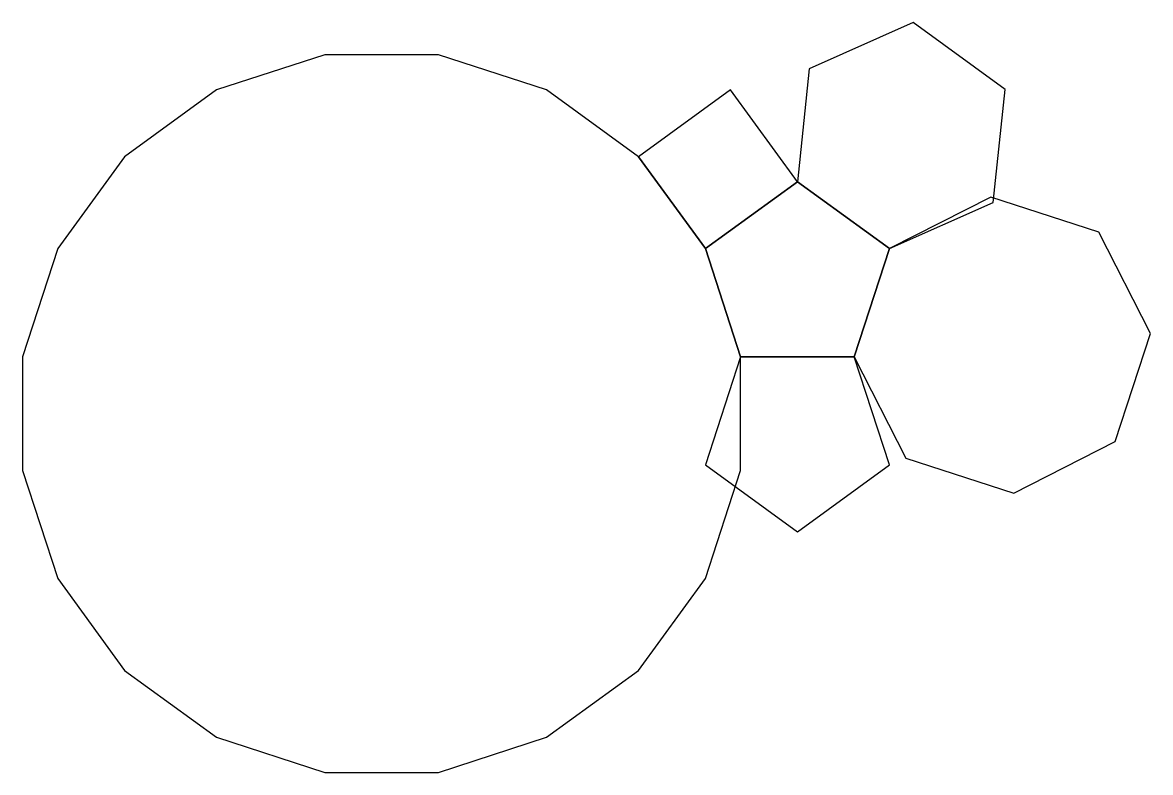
# Model space of a CAD drawing. Header units: inches. Extents: x -120 to 55, y -77 to 40.
import ezdxf

# ---------------------------------------------------------------- set-up
doc = ezdxf.new("R2010")
doc.units = ezdxf.units.IN
doc.header["$MEASUREMENT"] = 0

msp = doc.modelspace()

# ---------------------------------------------------------------- linework, layer by layer
for points in [[(0, 15), (14.27, 4.64), (30.37, 11.81), (32.22, 29.34), (17.95, 39.71), (1.84, 32.54)], [(-8.82, -12.14), (-14.27, 4.64), (-24.63, 18.9), (-38.9, 29.27), (-55.67, 34.71), (-73.3, 34.71), (-90.07, 29.27), (-104.34, 18.9), (-114.7, 4.64), (-120.15, -12.14), (-120.15, -29.77), (-114.7, -46.54), (-104.34, -60.81), (-90.07, -71.17), (-73.3, -76.62), (-55.67, -76.62), (-38.9, -71.17), (-24.63, -60.81), (-14.27, -46.54), (-8.82, -29.77)], [(-14.27, 4.64), (0, 15), (-10.36, 29.27), (-24.63, 18.9)], [(0, 15), (-14.27, 4.64), (-8.82, -12.14), (8.82, -12.14), (14.27, 4.64)], [(14.27, 4.64), (8.82, -12.14), (16.82, -27.85), (33.59, -33.3), (49.3, -25.29), (54.75, -8.52), (46.75, 7.19), (29.98, 12.64)], [(8.82, -12.14), (-8.82, -12.14), (-14.27, -28.91), (0, -39.27), (14.27, -28.91)]]:
    msp.add_lwpolyline(points, close=True)

doc.saveas('drawing.dxf')
